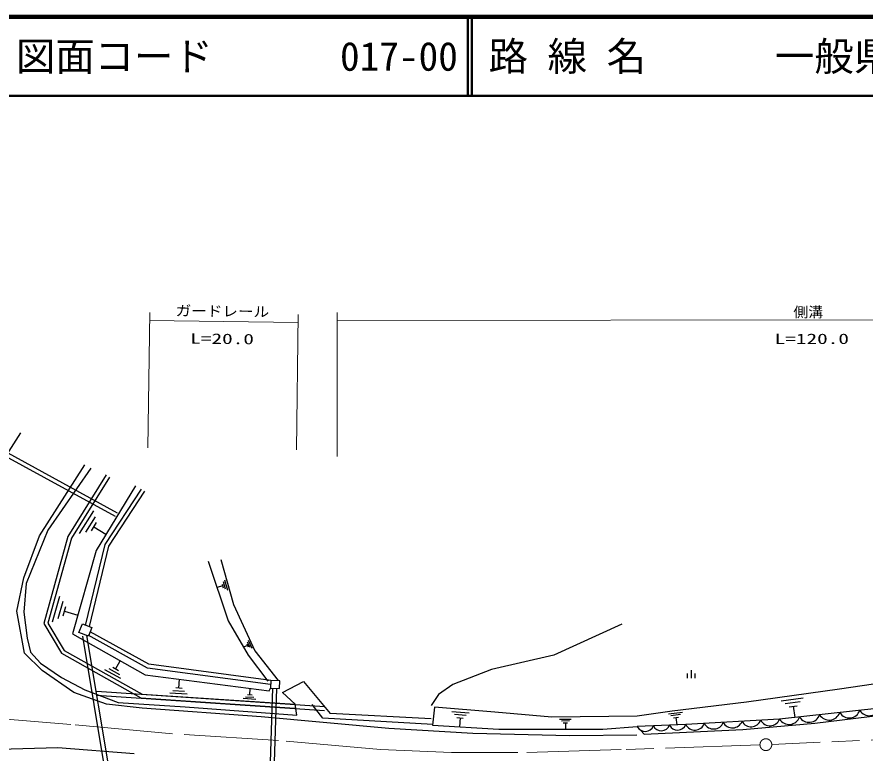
# Model space of a CAD drawing. Units: millimetres, scale not verified. Extents: x 40000 to 680000, y 20000 to 380000.
# Drawn here: x 120510 to 228169, y 286504 to 380000 of the extents above; entities that cross this region are included whole.
import ezdxf
from ezdxf.enums import TextEntityAlignment as Align

# ---------------------------------------------------------------- set-up
doc = ezdxf.new("R2010")
doc.units = ezdxf.units.MM
doc.header["$LTSCALE"] = 1000
doc.linetypes.add('CHAIN', pattern=[18.5, 12, -1.5, 3.5, -1.5])
for name, color, linetype, lineweight in [('M-BGD', 7, 'Continuous', 25), ('M-BMK', 2, 'CHAIN', 13), ('M-STR-HTXT', 7, 'Continuous', 13), ('M-TTL', 2, 'Continuous', 140), ('M-TTL-LINE', 7, 'Continuous', 50)]:
    doc.layers.add(name, color=color, linetype=linetype, lineweight=lineweight)
doc.layers.add('M-TTL-TXT', color=7, linetype='Continuous')
doc.styles.add('ＭＳ ゴシック', font='')
doc.styles.get('ＭＳ ゴシック').set_extended_font_data('MS Gothic')

msp = doc.modelspace()

# ---------------------------------------------------------------- linework, layer by layer
at = {"layer": 'M-BGD'}
for p, q in [((112943, 314645), (121008, 327183)), ((114220, 326845), (132983, 316593)), ((114501, 327261), (133222, 317032)), ((123386, 314085), (129129, 323121)), ((129873, 322696), (124449, 314829)), ((131836, 321828), (126986, 314017)), ((132260, 321564), (127449, 313814)), ((135558, 320456), (130554, 312239)), ((131727, 312977), (136318, 320032)), ((132192, 312776), (136737, 319760)), ((128468, 314379), (130262, 317267)), ((130437, 316518), (129217, 314554)), ((129966, 314729), (130612, 315769)), ((124449, 314829), (121684, 308025)), ((130289, 315249), (131791, 314317)), ((121365, 308769), (123386, 314085)), ((126986, 314017), (123901, 302950)), ((127449, 313814), (124441, 303022)), ((130554, 312239), (127552, 301663)), ((129214, 302691), (131727, 312977)), ((129700, 302572), (132192, 312776)), ((144799, 310888), (147323, 303312)), ((146389, 311074), (147978, 305370)), ((120514, 304516), (121365, 308769)), ((121684, 308025), (121365, 304410)), ((146552, 307974), (146688, 307488)), ((146964, 307332), (146708, 308249)), ((146864, 308525), (147239, 307177)), ((146620, 307731), (145919, 307535)), ((125031, 303165), (125944, 306440)), ((126322, 305770), (125702, 303543)), ((126372, 303921), (126700, 305100)), ((147978, 305370), (150689, 299477)), ((121470, 299208), (120514, 304516)), ((121365, 304410), (121790, 301114)), ((126536, 304510), (128239, 304036)), ((123901, 302950), (126150, 299176)), ((124441, 303022), (126511, 299547)), ((128382, 301819), (128810, 302918)), ((128810, 302918), (130013, 302450)), ((147323, 303312), (149848, 298916)), ((197295, 302891), (188671, 298937)), ((127552, 301663), (136770, 296444)), ((129585, 301351), (128382, 301819)), ((137071, 297298), (129561, 301477)), ((130013, 302450), (129585, 301351)), ((137232, 297781), (129804, 301914)), ((121790, 301114), (122215, 299307)), ((132510, 279557), (128854, 301361)), ((129347, 301444), (133017, 279557)), ((150098, 299914), (149785, 300594)), ((149871, 300827), (150331, 299828)), ((122215, 299307), (123490, 297924)), ((126511, 299547), (136399, 294000)), ((149782, 300180), (149262, 299941)), ((149699, 300360), (149864, 300001)), ((150689, 299477), (153681, 295736)), ((123703, 296975), (121470, 299208)), ((126150, 299176), (136253, 293509)), ((149848, 298916), (152372, 295643)), ((188671, 298937), (180760, 297118)), ((123490, 297924), (126148, 296116)), ((132172, 297231), (133536, 296466)), ((133395, 296967), (132673, 297372)), ((133034, 297169), (133619, 298212)), ((152675, 295208), (137071, 297298)), ((152741, 295704), (137232, 297781)), ((127742, 294210), (123703, 296975)), ((126148, 296116), (129125, 294521)), ((133677, 295965), (131671, 297090)), ((136770, 296444), (152524, 294420)), ((180760, 297118), (175855, 295220)), ((205579, 296624), (205578, 296024)), ((206079, 297024), (206078, 296024)), ((206579, 296624), (206578, 296024)), ((235995, 296265), (224932, 294614)), ((141072, 294744), (141148, 295886)), ((152742, 295725), (152705, 294753)), ((153862, 295682), (152742, 295725)), ((153825, 294710), (153862, 295682)), ((154216, 294199), (156874, 295581)), ((156874, 295581), (160276, 291540)), ((175855, 295220), (174036, 293955)), ((131889, 292721), (127742, 294210)), ((129125, 294521), (133377, 292926)), ((159576, 292354), (130626, 294313)), ((136399, 294000), (155810, 292710)), ((142123, 293969), (139928, 294115)), ((140303, 294443), (141795, 294343)), ((141468, 294718), (140677, 294770)), ((150067, 293880), (150122, 294710)), ((152524, 294420), (152705, 294753)), ((152535, 279468), (152983, 294738)), ((152705, 294753), (153825, 294710)), ((153035, 279453), (153483, 294723)), ((155810, 292710), (154216, 294199)), ((174036, 293955), (173086, 292531)), ((224932, 294614), (213106, 292962)), ((159542, 291855), (130593, 293814)), ((133377, 292926), (141883, 292393)), ((136253, 293509), (155777, 292211)), ((150831, 293316), (149234, 293422)), ((149507, 293661), (150592, 293589)), ((150354, 293861), (149779, 293899)), ((213106, 292962), (203697, 291819)), ((217543, 293141), (220316, 293528)), ((219934, 293022), (218048, 292759)), ((136415, 292189), (131889, 292721)), ((151512, 291124), (136415, 292189)), ((141883, 292393), (156023, 291328)), ((156023, 291328), (155810, 292710)), ((159321, 290951), (157976, 292691)), ((173526, 292332), (173272, 290043)), ((181155, 291695), (173526, 292332)), ((175729, 291781), (177921, 291594)), ((203697, 291819), (199246, 291184)), ((230052, 292186), (217316, 290806)), ((218554, 292377), (219552, 292517)), ((219053, 292447), (219255, 291005)), ((167734, 289633), (151512, 291124)), ((173283, 290145), (159321, 290951)), ((173086, 290870), (160276, 291540)), ((177540, 291273), (176050, 291400)), ((176370, 291020), (177160, 290952)), ((176765, 290986), (176667, 289846)), ((188403, 291059), (181155, 291695)), ((199246, 291184), (188403, 291059)), ((189379, 290807), (190879, 290824)), ((203203, 291492), (204989, 291709)), ((204738, 291389), (203523, 291241)), ((203844, 290990), (204487, 291068)), ((204165, 291029), (204278, 290100)), ((217316, 290806), (205402, 290117)), ((221791, 290288), (230478, 291341)), ((178366, 288994), (167734, 289633)), ((173272, 290043), (181664, 289534)), ((190642, 290581), (189622, 290570)), ((189865, 290332), (190405, 290339)), ((190135, 290335), (190144, 289555)), ((194888, 289532), (199258, 289859)), ((205402, 290117), (199258, 289859)), ((199258, 289859), (200121, 288909)), ((212640, 289512), (221791, 290288)), ((190699, 288673), (178366, 288994)), ((181664, 289534), (189420, 289533)), ((189420, 289533), (194888, 289532)), ((199204, 288778), (190699, 288673)), ((200121, 288909), (212640, 289512)), ((118241, 286982), (125683, 287194)), ((125683, 287194), (135376, 286448))]:
    msp.add_line(p, q, dxfattribs=at)
for centre, radius, start, end in [((226164, 292394), 1426, 212.21591, 340.14805), ((228711, 292670), 1426, 212.21591, 340.14805), ((216092, 291287), 1314, 208.07149, 338.54845), ((218522, 291566), 1426, 212.21591, 340.14805), ((221069, 291842), 1426, 212.21591, 340.14805), ((223616, 292118), 1426, 212.21591, 340.14805), ((200262, 290374), 1129, 207.16775, 337.64473), ((202310, 290460), 1129, 207.16775, 337.64473), ((204358, 290546), 1129, 207.16775, 337.64473), ((206561, 290736), 1314, 208.07149, 338.54845), ((208944, 290873), 1314, 208.07149, 338.54845), ((211327, 291011), 1314, 208.07149, 338.54845), ((213710, 291149), 1314, 208.07149, 338.54845)]:
    msp.add_arc(centre, radius, start, end, dxfattribs=at)
at = {"layer": 'M-BMK'}
for p, q in [((127349, 290134), (116749, 290984)), ((139832, 288986), (127349, 290134)), ((153715, 288093), (139832, 288986)), ((259431, 289479), (216331, 287599)), ((166641, 286945), (153715, 288093)), ((214833, 287540), (197211, 286940)), ((175685, 286561), (166641, 286945)), ((184092, 286560), (175685, 286561)), ((197211, 286940), (184092, 286560))]:
    msp.add_line(p, q, dxfattribs=at)
msp.add_circle((215582, 287566), 750, dxfattribs=at)
at = {"layer": 'M-STR-HTXT'}
for p, q in [((137134, 325252), (137356, 342448)), ((161166, 324175), (161150, 342456)), ((137343, 341449), (156210, 341206)), ((156223, 342206), (156001, 325009)), ((161151, 341456), (282458, 341560))]:
    msp.add_line(p, q, dxfattribs=at)
at = {"layer": 'M-TTL'}
msp.add_line((680000, 380000), (40000, 380000), dxfattribs=at)
at = {"layer": 'M-TTL-LINE'}
for p, q in [((177750, 380000), (177750, 370000)), ((178250, 380000), (178250, 370000)), ((40000, 370000), (680000, 370000))]:
    msp.add_line(p, q, dxfattribs=at)

# ---------------------------------------------------------------- texts
at = {"layer": 'M-STR-HTXT', "style": 'ＭＳ ゴシック'}
for s, rotation, width, p in [('ガードレール', 359.292, 1.1, (140635, 341651)), ('側溝', 0.092, 1.05, (219074, 341456)), ('L=20.0', 359.292, 1.5, (142500, 338120)), ('L=120.0', 0.092, 1.5, (216699, 338055))]:
    msp.add_text(s, height=1320, rotation=rotation, dxfattribs=dict(at, width=width)).set_placement(p, align=Align.BOTTOM_LEFT)
at = {"layer": 'M-TTL-TXT', "style": 'ＭＳ ゴシック'}
for s, p in [('図面コード', (120380, 375000)), ('路 線 名', (180380, 375000)), ('一般県道柳井由宇線', (216734, 375000)), ('017-00', (161521, 375000))]:
    msp.add_text(s, height=3666, dxfattribs=at).set_placement(p, align=Align.MIDDLE_LEFT)

doc.saveas('drawing.dxf')
